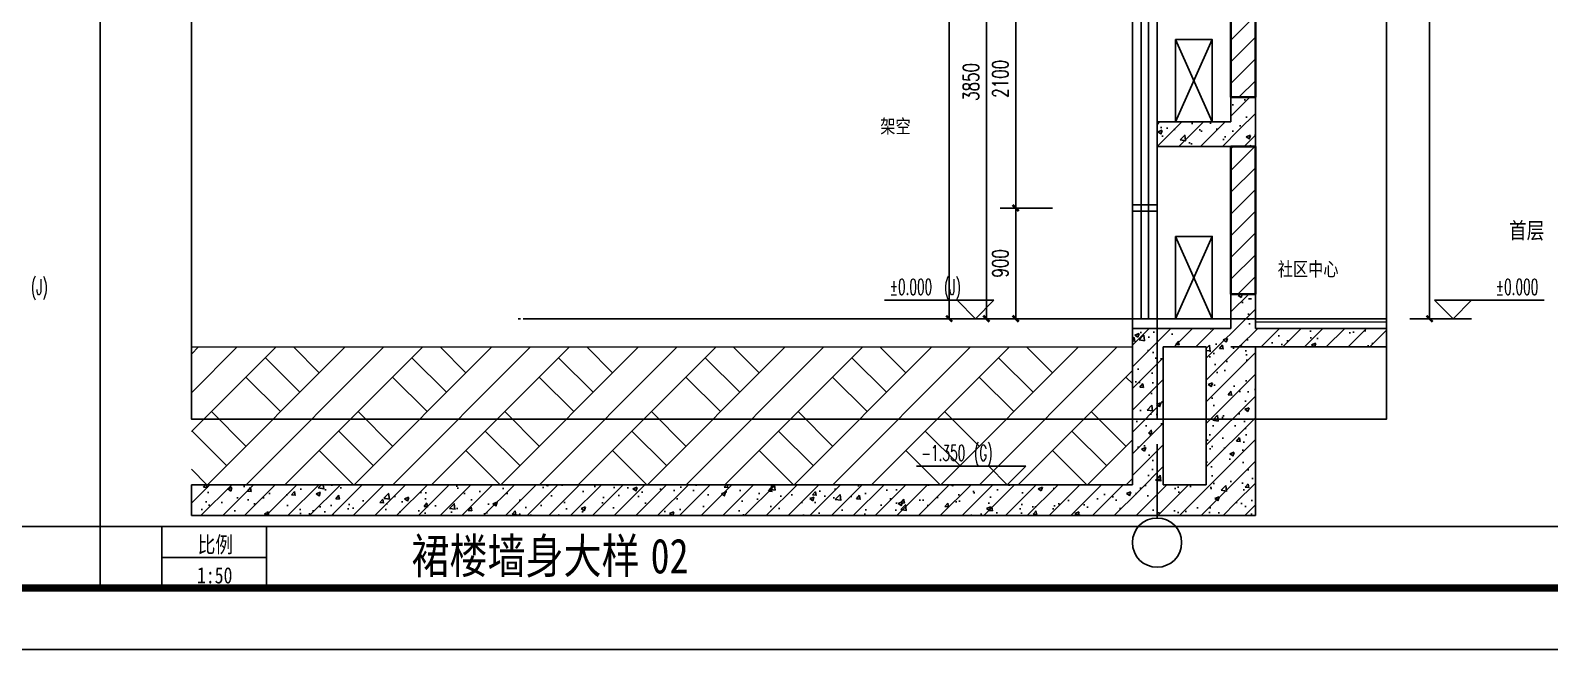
# Model space of a CAD drawing. Header units: millimetres. Extents: x 434053 to 1059003, y -2417481 to 936527.
# Drawn here: x 591832 to 604182, y -2255226 to -2250192 of the extents above; entities that cross this region are included whole.
import ezdxf
from ezdxf.enums import TextEntityAlignment as Align

# ---------------------------------------------------------------- set-up
doc = ezdxf.new("R2010")
doc.units = ezdxf.units.MM
doc.header["$LTSCALE"] = 1000
doc.header["$MEASUREMENT"] = 0
doc.linetypes.add('DOTE', pattern=[2.42, 2, -0.2, 0.02, -0.2])
doc.layers.get('Defpoints').update_dxf_attribs({"color": 6})
for name, color, linetype in [('A-ANNO-DIMS', 3, 'Continuous'), ('A-ANNO-TTLB', 7, 'Continuous'), ('A-FLOR-STRS', 2, 'Continuous'), ('A-WALL-PATT', 8, 'Continuous'), ('AXIS', 3, 'Continuous'), ('AXIS_TEXT', 7, 'Continuous'), ('DIM_ELEV', 3, 'Continuous'), ('DOTE', 16, 'DOTE'), ('HZHZNEWPLOTLAYER#@$TT', 7, 'Continuous'), ('PUB_DIM', 83, 'Continuous'), ('PUB_HATCH', 8, 'Continuous'), ('PUB_TEXT', 7, 'Continuous'), ('WALL', 5, 'Continuous'), ('WINDOW', 4, 'Continuous')]:
    doc.layers.add(name, color=color, linetype=linetype)
for name, color, linetype, lineweight in [('A-ANNO-TEXT', 7, 'Continuous', 25), ('A-DETL-0001', 4, 'Continuous', 15), ('A-WALL', 5, 'Continuous', 35)]:
    doc.layers.add(name, color=color, linetype=linetype, lineweight=lineweight)
doc.styles.add('_TCH_DIM', font='SIMPLEX.shx', dxfattribs={"width": 0.8, "height": 3, "bigfont": 'GBCBIG.shx'})
doc.styles.add('_TCH_DIM_T3', font='SIMPLEX', dxfattribs={"width": 0.705882, "bigfont": 'GBCBIG'})
doc.styles.add('COMPLEX', font='COMPLEX')
doc.styles.add('TITXV', font='', dxfattribs={"width": 0.8})
doc.styles.add('宋体', font='', dxfattribs={"width": 0.8})
doc.styles.get('TITXV').set_extended_font_data('SimSun')
doc.styles.get('宋体').set_extended_font_data('SimSun')
doc.dimstyles.new('_TCH_ARCH&&50', dxfattribs={"dimtxt": 127.5, "dimasz": 50, "dimexe": 125, "dimexo": 150, "dimgap": 61.25, "dimtad": 1, "dimdec": 0, "dimzin": 0, "dimdsep": 46, "dimtxsty": '_TCH_DIM_T3', "dimblk": 'ARCHTICK', "dimcen": 0.09, "dimclrt": 7, "dimazin": 2, "dimtfac": 1, "dimtdec": 0, "dimtix": 1, "dimtmove": 2, "dimatfit": 3, "dimfxl": 1, "dimtolj": 1, "dimtzin": 0, "dimarcsym": 0})
pattern_1 = [(45, (-1713816.56, -1462982.77), (-88.3883476, 88.3883476), []), (50, (-1713816.56, -1462982.77), (358.63009, -31.376067), [37.5, -412.5]), (355, (-1713816.56, -1462982.77), (-69.375667, 376.096067), [30, -330]), (100.4514, (-1713786.68, -1462985.4), (289.25469, 344.71977), [31.870095, -350.571056]), (46.1842, (-1713816.56, -1462882.77), (533.620524, -82.75951), [56.25, -618.75]), (96.6356, (-1713772.1, -1462889.67), (467.33135, 487.05894), [47.80514, -525.8565]), (351.1842, (-1713816.56, -1462882.77), (467.33097, 487.0593), [45, -495]), (21, (-1713766.56, -1462907.77), (298.453526, -201.309445), [37.5, -412.5]), (326, (-1713766.56, -1462907.77), (121.657666, 362.57502), [30, -330]), (71.4514, (-1713741.7, -1462924.55), (420.111314, 161.26525), [31.870095, -350.571056]), (37.5, (-1713816.56, -1462982.77), (6.0799277, 166.446927), [0, -326, 0, -335, 0, -331.25]), (7.5, (-1713816.56, -1462982.77), (131.534769, 197.205856), [0, -191, 0, -318.5, 0, -126.25]), (327.5, (-1713928.06, -1462982.77), (266.911218, -11.277436), [0, -125, 0, -390, 0, -517.5]), (317.5, (-1713978.06, -1462982.77), (291.593085, 50.052491), [0, -162.5, 0, -259, 0, -367.5])]
pattern_2 = [(45, (-1713816.56, -1462893.01), (-88.388383, 88.388383), [])]

# ---------------------------------------------------------------- blocks, each defined once
blk = doc.blocks.new('asdfdfsdh')
at = {"layer": 'A-ANNO-TTLB'}
blk.add_lwpolyline([(0, 42050), (29700, 42050), (29700, 0), (0, 0)], close=True, dxfattribs=at)
at = {"layer": 'A-ANNO-TTLB', "const_width": 60}
blk.add_lwpolyline([(500, 40800), (500, 500), (29200, 500), (29200, 40800)], close=True, dxfattribs=at)
blk = doc.blocks.new('ASDFADFGAF')
for p, q in [((0, 500), (12350, 500)), ((500, 500), (500, 0)), ((1350, 500), (1350, 0)), ((500, 250), (1350, 250))]:
    blk.add_line(p, q)
blk.add_lwpolyline([(0, 28700), (12350, 28700), (12350, 0), (0, 0)], close=True)
at = {"layer": 'PUB_TEXT', "style": '宋体', "width": 0.8}
for s, p in [('比例', (791, 288)), ('1:50', (786, 38))]:
    blk.add_text(s, height=132.2, dxfattribs=at).set_placement(p)
blk = doc.blocks.new('A$C4F9F385C')
at = {"layer": 'WINDOW'}
blk.add_lwpolyline([(0, 50), (200, 50), (200, 0), (0, 0)], close=True, dxfattribs=at)
blk = doc.blocks.new('_ArchTick')
at = {"color": 0, "linetype": 'ByBlock', "const_width": 0.4}
blk.add_lwpolyline([(-0.5, -0.5), (0.5, 0.5)], dxfattribs=at)
blk = doc.blocks.new('*D935')
at = {"layer": 'A-ANNO-DIMS', "color": 0, "lineweight": -2, "transparency": 16777216}
for p, q in [((599991, -2245686), (599176, -2245686)), ((599301, -2252536), (599301, -2245686)), ((599991, -2252536), (599176, -2252536))]:
    blk.add_line(p, q, dxfattribs=at)
at = {"layer": 'Defpoints', "color": 0, "transparency": 16777216}
for p in [(599301, -2245686), (600141, -2245686), (600141, -2252536)]:
    blk.add_point(p, dxfattribs=at)
at = {"layer": 'A-ANNO-DIMS', "color": 0, "lineweight": -2, "transparency": 16777216, "xscale": 50, "yscale": 50, "zscale": 50}
for p, rotation in [((599301, -2245686), 90), ((599301, -2252536), 270)]:
    blk.add_blockref('_ArchTick', p, dxfattribs=dict(at, rotation=rotation))
at = {"layer": 'A-ANNO-DIMS', "color": 7, "transparency": 16777216, "insert": (599176, -2249111), "char_height": 127.5, "attachment_point": 5, "rotation": 90, "style": '_TCH_DIM_T3'}
blk.add_mtext('\\A1;6850', dxfattribs=at)
blk = doc.blocks.new('*D936')
at = {"layer": 'A-ANNO-DIMS', "color": 0, "lineweight": -2, "transparency": 16777216}
for p, q in [((600141, -2248686), (599479, -2248686)), ((599604, -2252536), (599604, -2248686)), ((600141, -2252536), (599479, -2252536))]:
    blk.add_line(p, q, dxfattribs=at)
at = {"layer": 'Defpoints', "color": 0, "transparency": 16777216}
for p in [(599604, -2248686), (600291, -2248686), (600291, -2252536)]:
    blk.add_point(p, dxfattribs=at)
at = {"layer": 'A-ANNO-DIMS', "color": 0, "lineweight": -2, "transparency": 16777216, "xscale": 50, "yscale": 50, "zscale": 50}
for p, rotation in [((599604, -2248686), 90), ((599604, -2252536), 270)]:
    blk.add_blockref('_ArchTick', p, dxfattribs=dict(at, rotation=rotation))
at = {"layer": 'A-ANNO-DIMS', "color": 7, "transparency": 16777216, "insert": (599479, -2250611), "char_height": 127.5, "attachment_point": 5, "rotation": 90, "style": '_TCH_DIM_T3'}
blk.add_mtext('\\A1;3850', dxfattribs=at)
blk = doc.blocks.new('*D938')
at = {"layer": 'A-ANNO-DIMS', "color": 0, "lineweight": -2, "transparency": 16777216}
for p, q in [((600141, -2251636), (599717, -2251636)), ((599842, -2252536), (599842, -2251636)), ((600141, -2252536), (599717, -2252536))]:
    blk.add_line(p, q, dxfattribs=at)
at = {"layer": 'Defpoints', "color": 0, "transparency": 16777216}
for p in [(599842, -2251636), (600291, -2251636), (600291, -2252536)]:
    blk.add_point(p, dxfattribs=at)
at = {"layer": 'A-ANNO-DIMS', "color": 0, "lineweight": -2, "transparency": 16777216, "xscale": 50, "yscale": 50, "zscale": 50}
for p, rotation in [((599842, -2251636), 90), ((599842, -2252536), 270)]:
    blk.add_blockref('_ArchTick', p, dxfattribs=dict(at, rotation=rotation))
at = {"layer": 'A-ANNO-DIMS', "color": 7, "transparency": 16777216, "insert": (599717, -2252086), "char_height": 127.5, "attachment_point": 5, "rotation": 90, "style": '_TCH_DIM_T3'}
blk.add_mtext('\\A1;900', dxfattribs=at)
blk = doc.blocks.new('*D939')
at = {"layer": 'A-ANNO-DIMS', "color": 0, "lineweight": -2, "transparency": 16777216}
for p, q in [((600141, -2249536), (599717, -2249536)), ((599842, -2251636), (599842, -2249536)), ((600141, -2251636), (599717, -2251636))]:
    blk.add_line(p, q, dxfattribs=at)
at = {"layer": 'Defpoints', "color": 0, "transparency": 16777216}
for p in [(599842, -2249536), (600291, -2249536), (600291, -2251636)]:
    blk.add_point(p, dxfattribs=at)
at = {"layer": 'A-ANNO-DIMS', "color": 0, "lineweight": -2, "transparency": 16777216, "xscale": 50, "yscale": 50, "zscale": 50}
for p, rotation in [((599842, -2249536), 90), ((599842, -2251636), 270)]:
    blk.add_blockref('_ArchTick', p, dxfattribs=dict(at, rotation=rotation))
at = {"layer": 'A-ANNO-DIMS', "color": 7, "transparency": 16777216, "insert": (599717, -2250586), "char_height": 127.5, "attachment_point": 5, "rotation": 90, "style": '_TCH_DIM_T3'}
blk.add_mtext('\\A1;2100', dxfattribs=at)
blk = doc.blocks.new('*D951')
at = {"layer": 'Defpoints', "color": 0, "transparency": 16777216}
for p in [(602919, -2244536), (603206, -2244536), (602919, -2252536)]:
    blk.add_point(p, dxfattribs=at)
at = {"layer": 'PUB_DIM', "color": 0, "lineweight": -2, "transparency": 16777216}
for p, q in [((603069, -2244536), (603331, -2244536)), ((603206, -2252536), (603206, -2244536)), ((603069, -2252536), (603331, -2252536))]:
    blk.add_line(p, q, dxfattribs=at)
at = {"layer": 'PUB_DIM', "color": 0, "lineweight": -2, "transparency": 16777216, "xscale": 50, "yscale": 50, "zscale": 50}
for p, rotation in [((603206, -2244536), 90), ((603206, -2252536), 270)]:
    blk.add_blockref('_ArchTick', p, dxfattribs=dict(at, rotation=rotation))
at = {"layer": 'PUB_DIM', "color": 7, "transparency": 16777216, "insert": (603081, -2248536), "char_height": 127.5, "attachment_point": 5, "rotation": 90, "style": '_TCH_DIM_T3'}
blk.add_mtext('\\A1;8000', dxfattribs=at)
blk = doc.blocks.new('_AXISO')
blk.add_circle((0, 0), 0.5)
at = {"layer": 'AXIS_TEXT', "style": 'COMPLEX', "width": 1.041667}
blk.add_attdef('A', text='', height=0.56, dxfattribs=at).set_placement((-0.25, -0.28), (0.25, -0.28), align=Align.FIT)

msp = doc.modelspace()

# ---------------------------------------------------------------- hatches: boundary and pattern name
at = {"layer": 'A-DETL-0001'}
h = msp.add_hatch(dxfattribs=at)
h.set_pattern_fill('夯实土壤', color=8, scale=150)
h.set_pattern_definition([(45, (-13449442.8, -1831855.7), (-596.091017, 596.091017), []), (45, (-13449127.8, -1831855.7), (-596.091017, 596.091017), []), (45, (-13448812.8, -1831855.7), (-596.091017, 596.091017), []), (135, (-13449442.8, -1831855.7), (-596.091017, -596.091017), [397.5, -445.5]), (135, (-13449285.3, -1831698.2), (-596.091017, -596.091017), [397.5, -445.5]), (135, (-13449127.8, -1831540.7), (-596.091017, -596.091017), [397.5, -445.5])])
h.paths.add_polyline_path([(593141.2, -2252765.7), (600791.2, -2252765.7), (600791.2, -2253885.7), (593141.2, -2253885.7)])
at = {"layer": 'A-WALL-PATT'}
h = msp.add_hatch(dxfattribs=at)
h.set_pattern_fill('普通砖', color=256, scale=50, style=0)
h.set_pattern_definition(pattern_2)
h.paths.add_polyline_path([(601591.2, -2248835.7), (601591.2, -2250735.7), (601791.2, -2250735.7), (601791.2, -2248835.7)])
h = msp.add_hatch(dxfattribs=at)
h.set_pattern_fill('普通砖', color=256, scale=50, style=0)
h.set_pattern_definition(pattern_2)
h.paths.add_polyline_path([(601591.2, -2251135.7), (601591.2, -2252335.7), (601791.2, -2252335.7), (601791.2, -2251135.7)])
at = {"layer": 'PUB_HATCH'}
h = msp.add_hatch(dxfattribs=at)
h.set_pattern_fill('钢筋混凝土', color=256, scale=50, style=0)
h.set_pattern_definition(pattern_1)
h.paths.add_polyline_path([(601591.2, -2250735.7), (601591.2, -2250935.7), (601791.2, -2251135.7), (601791.2, -2250735.7)])
h = msp.add_hatch(dxfattribs=at)
h.set_pattern_fill('钢筋混凝土', color=256, scale=50, style=0)
h.set_pattern_definition(pattern_1)
h.paths.add_polyline_path([(601791.2, -2251135.7), (601591.2, -2250935.7), (600991.2, -2250935.7), (600991.2, -2251135.7)])
h = msp.add_hatch(dxfattribs=at)
h.set_pattern_fill('钢筋混凝土', color=256, scale=50, style=0)
h.set_pattern_definition(pattern_1)
h.paths.add_polyline_path([(601591.2, -2252335.7), (601591.2, -2252615.7), (601657.9, -2252665.7), (601791.2, -2252615.7), (601791.2, -2252335.7)])
h = msp.add_hatch(dxfattribs=at)
h.set_pattern_fill('钢筋混凝土', color=256, scale=50, style=0)
h.set_pattern_definition(pattern_1)
h.paths.add_polyline_path([(601524.6, -2252715.7), (601391.2, -2252615.7), (600791.2, -2252615.7), (601041.2, -2252765.7), (601391.2, -2252765.7)])
h = msp.add_hatch(dxfattribs=at)
h.set_pattern_fill('钢筋混凝土', color=256, scale=50, style=0)
h.set_pattern_definition(pattern_1)
h.paths.add_polyline_path([(600874.6, -2253969), (601041.2, -2253885.7), (601041.2, -2252765.7), (600791.2, -2252615.7), (600791.2, -2253885.7)])
h = msp.add_hatch(dxfattribs=at)
h.set_pattern_fill('钢筋混凝土', color=256, scale=50, style=0)
h.set_pattern_definition(pattern_1)
h.paths.add_polyline_path([(601657.9, -2252665.7), (601591.2, -2252615.7), (601391.2, -2252615.7), (601524.6, -2252715.7), (601791.2, -2252765.7), (601591.2, -2252765.7)])
h = msp.add_hatch(dxfattribs=at)
h.set_pattern_fill('钢筋混凝土', color=256, scale=50, style=0)
h.set_pattern_definition(pattern_1)
h.paths.add_polyline_path([(602857.3, -2252615.7), (601791.2, -2252615.7), (601657.9, -2252665.7), (601591.2, -2252765.7), (602857.3, -2252765.7)])
h = msp.add_hatch(dxfattribs=at)
h.set_pattern_fill('钢筋混凝土', color=256, scale=50, style=0)
h.set_pattern_definition(pattern_1)
h.paths.add_polyline_path([(601391.2, -2253885.7), (601791.2, -2254135.7), (601791.2, -2252765.7), (601524.6, -2252715.7), (601391.2, -2252765.7)])
h = msp.add_hatch(dxfattribs=at)
h.set_pattern_fill('钢筋混凝土', color=256, scale=50, style=0)
h.set_pattern_definition(pattern_1)
h.paths.add_polyline_path([(600874.6, -2253969), (600791.2, -2253885.7), (593141.2, -2253885.7), (593141.2, -2254135.7), (600791.2, -2254135.7)])
h = msp.add_hatch(dxfattribs=at)
h.set_pattern_fill('钢筋混凝土', color=256, scale=50, style=0)
h.set_pattern_definition(pattern_1)
h.paths.add_polyline_path([(601791.2, -2254135.7), (601391.2, -2253885.7), (601041.2, -2253885.7), (600874.6, -2253969), (600791.2, -2254135.7)])

# ---------------------------------------------------------------- linework, layer by layer
msp.add_line((600791.2, -2252535.7), (600791.2, -2252615.7))
at = {"layer": 'A-DETL-0001', "color": 2}
msp.add_line((601591.2, -2252535.7), (600791.2, -2252535.7), dxfattribs=at)
msp.add_lwpolyline([(602857.3, -2252535.7), (601791.2, -2252535.7), (601791.2, -2252560.7), (602857.3, -2252560.7)], dxfattribs=at)
at = {"layer": 'A-DETL-0001', "color": 8}
msp.add_lwpolyline([(593141.2, -2252765.7), (600791.2, -2252765.7), (600791.2, -2253885.7)], dxfattribs=at)
at = {"layer": 'A-FLOR-STRS'}
for p, q in [((601142.4, -2250935.7), (601440.1, -2250267.1)), ((601142.4, -2250267.1), (601440.1, -2250935.7)), ((601142.4, -2252535.7), (601440.1, -2251867.1)), ((601142.4, -2251867.1), (601440.1, -2252535.7))]:
    msp.add_line(p, q, dxfattribs=at)
for points in [[(601142.4, -2250267.1), (601440.1, -2250267.1), (601440.1, -2250935.7), (601142.4, -2250935.7)], [(601142.4, -2251867.1), (601440.1, -2251867.1), (601440.1, -2252535.7), (601142.4, -2252535.7)]]:
    msp.add_lwpolyline(points, close=True, dxfattribs=at)
at = {"layer": 'A-WALL'}
for p, q in [((601591.2, -2248835.7), (601591.2, -2250735.7)), ((601791.2, -2248835.7), (601791.2, -2250735.7)), ((601791.2, -2250735.7), (601591.2, -2250735.7)), ((601591.2, -2251135.7), (601591.2, -2252335.7)), ((601791.2, -2251135.7), (601591.2, -2251135.7)), ((601791.2, -2251135.7), (601791.2, -2252335.7)), ((601791.2, -2252335.7), (601591.2, -2252335.7))]:
    msp.add_line(p, q, dxfattribs=at)
at = {"layer": 'AXIS'}
msp.add_line((600991.2, -2253556.3), (600991.2, -2254156.3), dxfattribs=at)
msp.add_lwpolyline([(593141.2, -2242516.6), (602857.3, -2242516.6), (602857.3, -2253351.7), (593141.2, -2253351.7)], close=True, dxfattribs=at)
at = {"layer": 'DIM_ELEV'}
for p, q in [((599665.5, -2252385.7), (598776, -2252385.7)), ((599515.5, -2252535.7), (599365.5, -2252385.7)), ((599515.5, -2252535.7), (599665.5, -2252385.7)), ((603397.3, -2252535.7), (603247.3, -2252385.7)), ((603247.3, -2252385.7), (604136.9, -2252385.7)), ((603397.3, -2252535.7), (603547.3, -2252385.7)), ((599865.5, -2252535.7), (599365.5, -2252535.7)), ((603047.3, -2252535.7), (603547.3, -2252535.7)), ((599924, -2253735.7), (599034.5, -2253735.7)), ((599774, -2253885.7), (599624, -2253735.7)), ((599774, -2253885.7), (599924, -2253735.7)), ((600124, -2253885.7), (599624, -2253885.7))]:
    msp.add_line(p, q, dxfattribs=at)
at = {"layer": 'DOTE'}
for p, q in [((600991.2, -2253351.7), (600991.2, -2242516.6)), ((602857.3, -2252535.7), (595702.3, -2252535.7)), ((602388.3, -2252535.7), (595838.3, -2252535.7))]:
    msp.add_line(p, q, dxfattribs=at)
at = {"layer": 'WALL'}
for p, q in [((601591.2, -2250735.7), (601591.2, -2250935.7)), ((601791.2, -2250735.7), (601591.2, -2250735.7)), ((601791.2, -2250735.7), (601791.2, -2251135.7)), ((601591.2, -2250935.7), (600991.2, -2250935.7)), ((600991.2, -2251135.7), (600991.2, -2250935.7)), ((601791.2, -2251135.7), (600991.2, -2251135.7)), ((601591.2, -2252335.7), (601591.2, -2252615.7)), ((601791.2, -2252335.7), (601591.2, -2252335.7)), ((601791.2, -2252335.7), (601791.2, -2252615.7)), ((601391.2, -2252615.7), (600791.2, -2252615.7)), ((600791.2, -2253885.7), (600791.2, -2252615.7)), ((601591.2, -2252615.7), (601391.2, -2252615.7)), ((602857.3, -2252615.7), (601791.2, -2252615.7)), ((602857.3, -2252765.7), (602857.3, -2252615.7)), ((601391.2, -2252765.7), (601041.2, -2252765.7)), ((601041.2, -2253885.7), (601041.2, -2252765.7)), ((601391.2, -2253885.7), (601391.2, -2252765.7)), ((602857.3, -2252765.7), (601591.2, -2252765.7)), ((601591.2, -2252765.7), (601791.2, -2252765.7)), ((601791.2, -2254135.7), (601791.2, -2252765.7)), ((600791.2, -2253885.7), (593141.2, -2253885.7)), ((593141.2, -2254135.7), (593141.2, -2253885.7)), ((601391.2, -2253885.7), (601041.2, -2253885.7)), ((600791.2, -2254135.7), (593141.2, -2254135.7)), ((601791.2, -2254135.7), (600791.2, -2254135.7))]:
    msp.add_line(p, q, dxfattribs=at)
at = {"layer": 'WINDOW'}
for p, q in [((600791.2, -2252535.7), (600791.2, -2245685.7)), ((600861.2, -2252535.7), (600861.2, -2245685.7)), ((600921.2, -2252535.7), (600921.2, -2245685.7)), ((600991.2, -2252535.7), (600991.2, -2245685.7))]:
    msp.add_line(p, q, dxfattribs=at)

# ---------------------------------------------------------------- block references
at = {"rotation": 90}
msp.add_blockref('asdfdfsdh', (620850.9, -2255226.3), dxfattribs=at)
for p in [(580050.9, -2254726.3), (592400.9, -2254726.3)]:
    msp.add_blockref('ASDFADFGAF', p)
at = {"layer": 'AXIS', "xscale": 400, "yscale": 400, "zscale": 400}
msp.add_blockref('_AXISO', (600991.2, -2254356.3), dxfattribs=at)
at = {"layer": 'HZHZNEWPLOTLAYER#@$TT'}
msp.add_blockref('A$C4F9F385C', (600791.2, -2251660.7), dxfattribs=at)

# ---------------------------------------------------------------- texts
at = {"layer": 'A-ANNO-TEXT', "style": 'TITXV', "width": 0.8}
for s, p in [('架空', (598741.3, -2251028.3)), ('社区中心', (601972, -2252189.2))]:
    msp.add_text(s, height=113.29, dxfattribs=at).set_placement(p)
at = {"layer": 'PUB_TEXT'}
for s, height, style, width, p in [('首层', 132.17, '宋体', 0.8, (603851.5, -2251885.7)), ('(J)', 127.5, '_TCH_DIM', 0.564706, (591836.9, -2252340.7)), ('%%P0.000', 127.5, '_TCH_DIM', 0.564706, (598817.5, -2252340.7)), ('(J)', 127.5, '_TCH_DIM', 0.564706, (599259.7, -2252340.7)), ('%%P0.000', 127.5, '_TCH_DIM', 0.564706, (603744.7, -2252340.7)), ('-1.350', 127.5, '_TCH_DIM', 0.564706, (599074, -2253690.7)), ('(G)', 127.5, '_TCH_DIM', 0.564706, (599502.4, -2253690.7))]:
    msp.add_text(s, height=height, dxfattribs=dict(at, style=style, width=width)).set_placement(p)
at = {"layer": 'PUB_TEXT', "color": 2, "style": '宋体', "width": 0.8}
for s, p in [('裙楼墙身大样', (594930.1, -2254606.5)), ('02', (596874.4, -2254606.5))]:
    msp.add_text(s, height=283.23, dxfattribs=at).set_placement(p)

# ---------------------------------------------------------------- dimensions: what is measured, and where the dimension line sits
at = {"layer": 'A-ANNO-DIMS'}
for p1, p2, distance, picture, middle in [((600141.2, -2252535.7), (600141.2, -2245685.7), 840.6, '*D935', (599175.6, -2249110.7)), ((600291.2, -2252535.7), (600291.2, -2248685.7), 687, '*D936', (599479.3, -2250610.7)), ((600291.2, -2251635.7), (600291.2, -2249535.7), 448.7, '*D939', (599717.5, -2250585.7)), ((600291.2, -2252535.7), (600291.2, -2251635.7), 448.7, '*D938', (599717.5, -2252085.7))]:
    dim = msp.add_aligned_dim(p1=p1, p2=p2, distance=distance, dimstyle='_TCH_ARCH&&50', dxfattribs=at)
    dim.commit()
    dim.dimension.update_dxf_attribs({"geometry": picture, "text_midpoint": middle})
at = {"layer": 'PUB_DIM'}
dim = msp.add_aligned_dim(p1=(602919.5, -2252535.7), p2=(602919.5, -2244535.7), distance=-286.5, dimstyle='_TCH_ARCH&&50', dxfattribs=at)
dim.commit()
dim.dimension.update_dxf_attribs({"geometry": '*D951', "text_midpoint": (603081, -2248535.7)})

doc.saveas('drawing.dxf')
